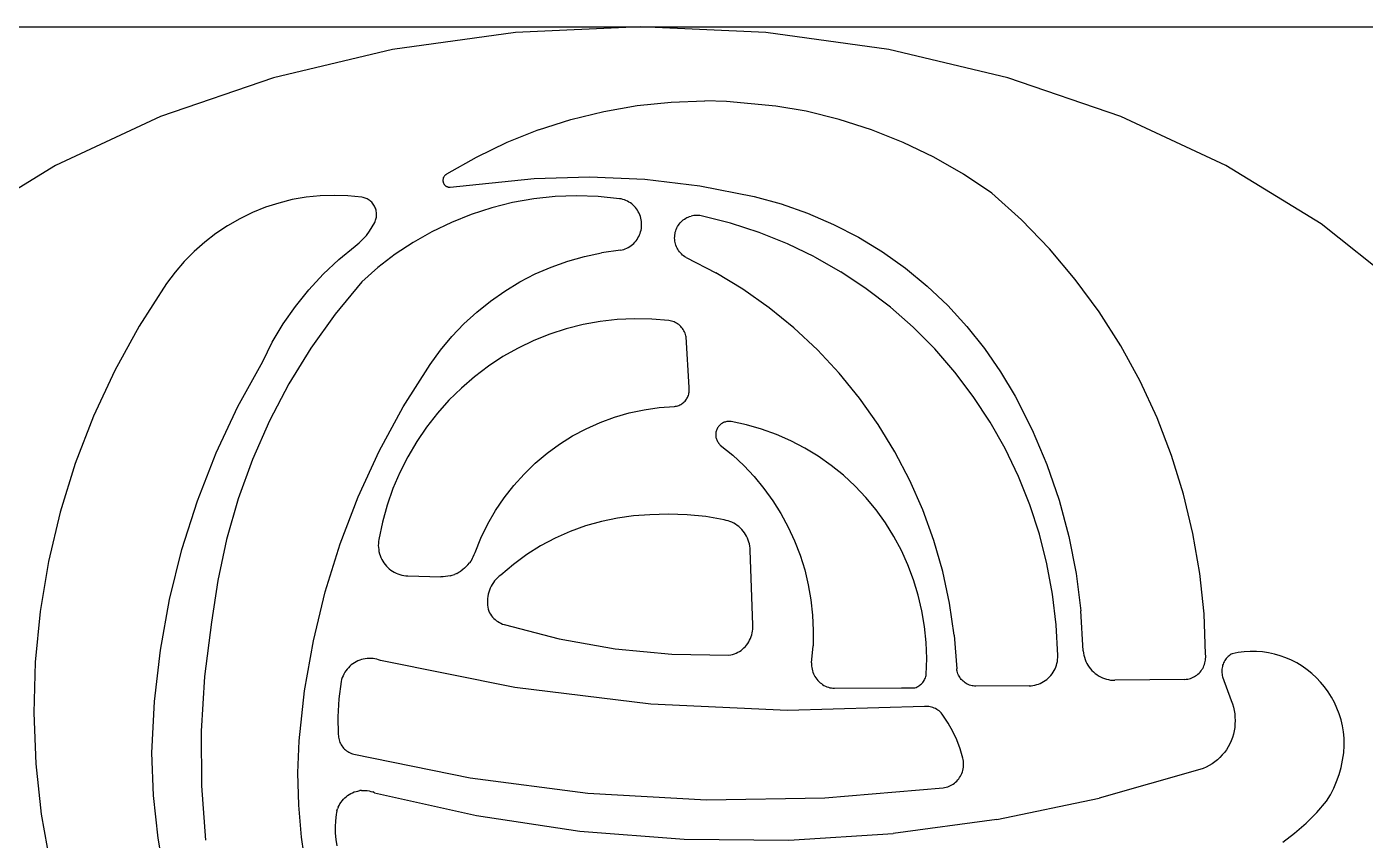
# Model space of a CAD drawing. Extents: x 396092 to 455492, y 17293 to 132793.
# Drawn here: x 402140 to 402276.7, y 40120 to 40203 of the extents above; entities that cross this region are included whole.
import ezdxf

# ---------------------------------------------------------------- set-up
doc = ezdxf.new("R2010")
doc.units = 0
doc.header["$LTSCALE"] = 1000
doc.header["$MEASUREMENT"] = 0
doc.layers.add('MU', color=34, linetype='Continuous')

msp = doc.modelspace()

# ---------------------------------------------------------------- linework, layer by layer
at = {"layer": 'MU', "color": 37}
for p, q in [((400402.73, 40203.01), (404002.73, 40203.01)), ((402189.96, 40202.43), (402177.39, 40200.68)), ((402202.73, 40203.01), (402189.96, 40202.43)), ((402215.51, 40202.43), (402202.73, 40203.01)), ((402228.08, 40200.68), (402215.51, 40202.43)), ((402177.39, 40200.68), (402165.24, 40197.81)), ((402240.23, 40197.81), (402228.08, 40200.68)), ((402165.24, 40197.81), (402153.71, 40193.84)), ((402251.76, 40193.84), (402240.23, 40197.81)), ((402205.83, 40195.33), (402209.29, 40195.45)), ((402211.51, 40195.37), (402209.29, 40195.45)), ((402216.55, 40194.91), (402211.51, 40195.37)), ((402195.6, 40193.54), (402198.97, 40194.37)), ((402198.97, 40194.37), (402202.38, 40194.97)), ((402202.38, 40194.97), (402205.83, 40195.33)), ((402219.62, 40194.38), (402216.55, 40194.91)), ((402222.99, 40193.55), (402219.62, 40194.38)), ((402153.71, 40193.84), (402142.99, 40188.84)), ((402192.29, 40192.48), (402195.6, 40193.54)), ((402226.3, 40192.48), (402222.99, 40193.55)), ((402262.48, 40188.84), (402251.76, 40193.84)), ((402192.29, 40192.48), (402189.07, 40191.19)), ((402229.52, 40191.2), (402226.3, 40192.48)), ((402189.07, 40191.19), (402185.93, 40189.68)), ((402232.66, 40189.69), (402229.52, 40191.2)), ((402142.99, 40188.84), (402133.26, 40182.89)), ((402185.93, 40189.68), (402182.91, 40187.96)), ((402235.69, 40187.97), (402232.66, 40189.69)), ((402272.21, 40182.89), (402262.48, 40188.84)), ((402182.55, 40187.44), (402182.54, 40187.4)), ((402182.54, 40187.4), (402182.54, 40187.35)), ((402182.54, 40187.35), (402182.54, 40187.3)), ((402182.54, 40187.3), (402182.54, 40187.26)), ((402182.54, 40187.26), (402182.55, 40187.21)), ((402182.57, 40187.53), (402182.55, 40187.49)), ((402182.55, 40187.49), (402182.55, 40187.44)), ((402182.55, 40187.21), (402182.56, 40187.16)), ((402182.56, 40187.16), (402182.57, 40187.12)), ((402182.58, 40187.58), (402182.57, 40187.53)), ((402182.6, 40187.62), (402182.58, 40187.58)), ((402182.62, 40187.66), (402182.6, 40187.62)), ((402182.64, 40187.7), (402182.62, 40187.66)), ((402182.67, 40187.74), (402182.64, 40187.7)), ((402182.69, 40187.78), (402182.67, 40187.74)), ((402182.72, 40187.82), (402182.69, 40187.78)), ((402182.76, 40187.85), (402182.72, 40187.82)), ((402182.79, 40187.88), (402182.76, 40187.85)), ((402182.83, 40187.91), (402182.79, 40187.88)), ((402182.87, 40187.93), (402182.83, 40187.91)), ((402182.91, 40187.96), (402182.87, 40187.93)), ((402186.23, 40186.95), (402191.86, 40187.53)), ((402191.86, 40187.53), (402197.51, 40187.69)), ((402197.51, 40187.69), (402203.16, 40187.44)), ((402203.16, 40187.44), (402208.77, 40186.76)), ((402238.59, 40186.04), (402235.69, 40187.97)), ((402171.42, 40185.8), (402169.99, 40185.75)), ((402172.84, 40185.75), (402171.42, 40185.8)), ((402182.57, 40187.12), (402182.59, 40187.08)), ((402182.59, 40187.08), (402182.6, 40187.03)), ((402182.6, 40187.03), (402182.63, 40186.99)), ((402182.63, 40186.99), (402182.65, 40186.95)), ((402182.65, 40186.95), (402182.68, 40186.91)), ((402182.68, 40186.91), (402182.7, 40186.88)), ((402182.7, 40186.88), (402182.74, 40186.84)), ((402182.74, 40186.84), (402182.77, 40186.81)), ((402182.77, 40186.81), (402182.8, 40186.78)), ((402182.8, 40186.78), (402182.84, 40186.75)), ((402182.84, 40186.75), (402182.88, 40186.73)), ((402182.88, 40186.73), (402182.92, 40186.71)), ((402182.92, 40186.71), (402182.96, 40186.69)), ((402182.96, 40186.69), (402183, 40186.67)), ((402183, 40186.67), (402183.05, 40186.66)), ((402183.05, 40186.66), (402183.09, 40186.65)), ((402183.09, 40186.65), (402183.14, 40186.64)), ((402183.14, 40186.64), (402183.18, 40186.63)), ((402183.18, 40186.63), (402183.23, 40186.63)), ((402183.23, 40186.63), (402183.28, 40186.63)), ((402183.28, 40186.63), (402186.23, 40186.95)), ((402208.77, 40186.76), (402214.32, 40185.67)), ((402241.62, 40183.3), (402238.59, 40186.04)), ((402164.41, 40184.58), (402163.09, 40184.04)), ((402165.78, 40185.01), (402164.41, 40184.58)), ((402167.16, 40185.36), (402165.78, 40185.01)), ((402168.57, 40185.61), (402167.16, 40185.36)), ((402169.99, 40185.75), (402168.57, 40185.61)), ((402174.27, 40185.6), (402172.84, 40185.75)), ((402174.38, 40185.58), (402174.27, 40185.6)), ((402174.49, 40185.55), (402174.38, 40185.58)), ((402174.6, 40185.52), (402174.49, 40185.55)), ((402174.71, 40185.48), (402174.6, 40185.52)), ((402174.81, 40185.43), (402174.71, 40185.48)), ((402174.91, 40185.37), (402174.81, 40185.43)), ((402175.01, 40185.31), (402174.91, 40185.37)), ((402175.1, 40185.24), (402175.01, 40185.31)), ((402175.19, 40185.17), (402175.1, 40185.24)), ((402175.27, 40185.09), (402175.19, 40185.17)), ((402175.35, 40185), (402175.27, 40185.09)), ((402175.42, 40184.91), (402175.35, 40185)), ((402175.48, 40184.81), (402175.42, 40184.91)), ((402175.54, 40184.71), (402175.48, 40184.81)), ((402175.6, 40184.61), (402175.54, 40184.71)), ((402175.64, 40184.5), (402175.6, 40184.61)), ((402175.68, 40184.39), (402175.64, 40184.5)), ((402187.53, 40184.53), (402185.44, 40183.86)), ((402189.66, 40185.06), (402187.53, 40184.53)), ((402191.82, 40185.44), (402189.66, 40185.06)), ((402194, 40185.67), (402191.82, 40185.44)), ((402196.19, 40185.75), (402194, 40185.67)), ((402198.38, 40185.68), (402196.19, 40185.75)), ((402200.57, 40185.46), (402198.38, 40185.68)), ((402200.74, 40185.43), (402200.57, 40185.46)), ((402200.9, 40185.39), (402200.74, 40185.43)), ((402201.07, 40185.34), (402200.9, 40185.39)), ((402201.23, 40185.28), (402201.07, 40185.34)), ((402201.39, 40185.2), (402201.23, 40185.28)), ((402201.54, 40185.12), (402201.39, 40185.2)), ((402201.68, 40185.03), (402201.54, 40185.12)), ((402201.82, 40184.92), (402201.68, 40185.03)), ((402201.95, 40184.81), (402201.82, 40184.92)), ((402202.08, 40184.69), (402201.95, 40184.81)), ((402202.2, 40184.56), (402202.08, 40184.69)), ((402202.3, 40184.42), (402202.2, 40184.56)), ((402214.32, 40185.67), (402217.08, 40184.92)), ((402217.08, 40184.92), (402219.78, 40183.97)), ((402161.8, 40183.42), (402160.55, 40182.7)), ((402163.09, 40184.04), (402161.8, 40183.42)), ((402175.58, 40183.03), (402175.63, 40183.14)), ((402175.63, 40183.14), (402175.67, 40183.25)), ((402175.67, 40183.25), (402175.7, 40183.36)), ((402175.71, 40184.28), (402175.68, 40184.39)), ((402175.7, 40183.36), (402175.73, 40183.47)), ((402175.74, 40184.17), (402175.71, 40184.28)), ((402175.73, 40183.47), (402175.75, 40183.59)), ((402175.76, 40184.05), (402175.74, 40184.17)), ((402175.75, 40183.59), (402175.76, 40183.7)), ((402175.77, 40183.93), (402175.76, 40184.05)), ((402175.76, 40183.7), (402175.77, 40183.82)), ((402175.77, 40183.82), (402175.77, 40183.93)), ((402185.44, 40183.86), (402183.4, 40183.04)), ((402202.4, 40184.28), (402202.3, 40184.42)), ((402202.49, 40184.13), (402202.4, 40184.28)), ((402202.57, 40183.97), (402202.49, 40184.13)), ((402202.64, 40183.81), (402202.57, 40183.97)), ((402202.7, 40183.65), (402202.64, 40183.81)), ((402202.75, 40183.48), (402202.7, 40183.65)), ((402202.78, 40183.31), (402202.75, 40183.48)), ((402202.81, 40183.13), (402202.78, 40183.31)), ((402202.83, 40182.96), (402202.81, 40183.13)), ((402206.76, 40182.98), (402206.86, 40183.09)), ((402206.86, 40183.09), (402206.97, 40183.19)), ((402206.97, 40183.19), (402207.08, 40183.29)), ((402207.08, 40183.29), (402207.2, 40183.38)), ((402207.2, 40183.38), (402207.33, 40183.46)), ((402207.33, 40183.46), (402207.46, 40183.53)), ((402207.46, 40183.53), (402207.59, 40183.59)), ((402207.59, 40183.59), (402207.73, 40183.64)), ((402207.73, 40183.64), (402207.88, 40183.69)), ((402208.02, 40183.72), (402207.88, 40183.69)), ((402208.17, 40183.75), (402208.02, 40183.72)), ((402208.32, 40183.76), (402208.17, 40183.75)), ((402208.47, 40183.76), (402208.32, 40183.76)), ((402208.61, 40183.76), (402208.47, 40183.76)), ((402208.76, 40183.74), (402208.61, 40183.76)), ((402208.91, 40183.71), (402208.76, 40183.74)), ((402211.9, 40182.97), (402208.91, 40183.71)), ((402219.78, 40183.97), (402222.42, 40182.84)), ((402244.47, 40180.35), (402241.62, 40183.3)), ((402159.35, 40181.91), (402158.22, 40181.03)), ((402160.55, 40182.7), (402159.35, 40181.91)), ((402174.37, 40181.32), (402174.72, 40181.71)), ((402174.72, 40181.71), (402175.04, 40182.13)), ((402175.04, 40182.13), (402175.32, 40182.57)), ((402175.32, 40182.57), (402175.58, 40183.03)), ((402181.42, 40182.09), (402179.5, 40181)), ((402183.4, 40183.04), (402181.42, 40182.09)), ((402202.54, 40181.6), (402202.61, 40181.76)), ((402202.61, 40181.76), (402202.68, 40181.92)), ((402202.68, 40181.92), (402202.73, 40182.09)), ((402202.73, 40182.09), (402202.77, 40182.26)), ((402202.77, 40182.26), (402202.8, 40182.43)), ((402202.8, 40182.43), (402202.82, 40182.61)), ((402202.82, 40182.61), (402202.83, 40182.78)), ((402202.83, 40182.78), (402202.83, 40182.96)), ((402206.21, 40181.6), (402206.22, 40181.75)), ((402206.22, 40181.75), (402206.24, 40181.9)), ((402206.24, 40181.9), (402206.27, 40182.05)), ((402206.27, 40182.05), (402206.32, 40182.19)), ((402206.32, 40182.19), (402206.37, 40182.33)), ((402206.37, 40182.33), (402206.43, 40182.47)), ((402206.43, 40182.47), (402206.5, 40182.61)), ((402206.5, 40182.61), (402206.58, 40182.74)), ((402206.58, 40182.74), (402206.66, 40182.86)), ((402206.66, 40182.86), (402206.76, 40182.98)), ((402214.84, 40182.02), (402211.9, 40182.97)), ((402217.71, 40180.86), (402214.84, 40182.02)), ((402222.42, 40182.84), (402224.96, 40181.52)), ((402280.79, 40176.07), (402272.21, 40182.89)), ((402158.22, 40181.03), (402157.14, 40180.07)), ((402171.9, 40179.25), (402173.58, 40180.62)), ((402173.58, 40180.62), (402173.99, 40180.95)), ((402173.99, 40180.95), (402174.37, 40181.32)), ((402179.5, 40181), (402177.66, 40179.78)), ((402201, 40180.28), (402201.16, 40180.34)), ((402201.16, 40180.34), (402201.32, 40180.41)), ((402201.32, 40180.41), (402201.47, 40180.48)), ((402201.47, 40180.48), (402201.62, 40180.57)), ((402201.62, 40180.57), (402201.76, 40180.67)), ((402201.76, 40180.67), (402201.9, 40180.78)), ((402201.9, 40180.78), (402202.02, 40180.9)), ((402202.02, 40180.9), (402202.14, 40181.02)), ((402202.14, 40181.02), (402202.26, 40181.16)), ((402202.26, 40181.16), (402202.36, 40181.3)), ((402202.36, 40181.3), (402202.45, 40181.45)), ((402202.45, 40181.45), (402202.54, 40181.6)), ((402206.2, 40181.44), (402206.21, 40181.6)), ((402206.21, 40181.29), (402206.2, 40181.44)), ((402206.23, 40181.14), (402206.21, 40181.29)), ((402206.25, 40180.99), (402206.23, 40181.14)), ((402206.29, 40180.84), (402206.25, 40180.99)), ((402206.33, 40180.7), (402206.29, 40180.84)), ((402206.39, 40180.56), (402206.33, 40180.7)), ((402206.45, 40180.42), (402206.39, 40180.56)), ((402206.52, 40180.29), (402206.45, 40180.42)), ((402220.49, 40179.52), (402217.71, 40180.86)), ((402224.96, 40181.52), (402227.41, 40180.02)), ((402247.11, 40177.22), (402244.47, 40180.35)), ((402156.13, 40179.04), (402155.19, 40177.95)), ((402157.14, 40180.07), (402156.13, 40179.04)), ((402170.32, 40177.76), (402171.9, 40179.25)), ((402177.66, 40179.78), (402175.91, 40178.44)), ((402193.6, 40178.48), (402195.28, 40179.08)), ((402195.28, 40179.08), (402196.99, 40179.56)), ((402196.99, 40179.56), (402198.73, 40179.93)), ((402200.66, 40180.2), (402198.73, 40179.93)), ((402200.66, 40180.2), (402200.83, 40180.23)), ((402200.83, 40180.23), (402201, 40180.28)), ((402206.6, 40180.16), (402206.52, 40180.29)), ((402206.69, 40180.04), (402206.6, 40180.16)), ((402206.79, 40179.92), (402206.69, 40180.04)), ((402206.89, 40179.82), (402206.79, 40179.92)), ((402207, 40179.71), (402206.89, 40179.82)), ((402207.12, 40179.62), (402207, 40179.71)), ((402207.24, 40179.53), (402207.12, 40179.62)), ((402207.37, 40179.46), (402207.24, 40179.53)), ((402207.37, 40179.46), (402210.4, 40177.9)), ((402220.49, 40179.52), (402223.18, 40177.98)), ((402227.41, 40180.02), (402229.76, 40178.36)), ((402155.19, 40177.95), (402154.32, 40176.79)), ((402168.85, 40176.16), (402170.32, 40177.76)), ((402175.91, 40178.44), (402174.25, 40176.98)), ((402190.39, 40176.96), (402191.97, 40177.78)), ((402191.97, 40177.78), (402193.6, 40178.48)), ((402213.18, 40176.21), (402210.4, 40177.9)), ((402225.77, 40176.27), (402223.18, 40177.98)), ((402229.76, 40178.36), (402231.98, 40176.53)), ((402154.32, 40176.79), (402151.53, 40172.45)), ((402174.25, 40176.98), (402171.53, 40173.68)), ((402188.86, 40176.03), (402190.39, 40176.96)), ((402228.23, 40174.38), (402225.77, 40176.27)), ((402231.98, 40176.53), (402234.08, 40174.55)), ((402249.54, 40173.91), (402247.11, 40177.22)), ((402167.49, 40174.46), (402168.85, 40176.16)), ((402186, 40173.89), (402187.39, 40175.01)), ((402187.39, 40175.01), (402188.86, 40176.03)), ((402215.85, 40174.33), (402213.18, 40176.21)), ((402166.24, 40172.67), (402167.49, 40174.46)), ((402171.53, 40173.68), (402169.05, 40170.21)), ((402184.68, 40172.68), (402186, 40173.89)), ((402218.38, 40172.27), (402215.85, 40174.33)), ((402230.57, 40172.33), (402228.23, 40174.38)), ((402234.08, 40174.55), (402236.04, 40172.42)), ((402251.75, 40170.44), (402249.54, 40173.91)), ((402151.53, 40172.45), (402149.03, 40167.93)), ((402165.12, 40170.8), (402166.24, 40172.67)), ((402183.44, 40171.38), (402184.68, 40172.68)), ((402195.13, 40172.18), (402193.45, 40171.63)), ((402196.85, 40172.61), (402195.13, 40172.18)), ((402198.58, 40172.92), (402196.85, 40172.61)), ((402200.34, 40173.12), (402198.58, 40172.92)), ((402202.1, 40173.21), (402200.34, 40173.12)), ((402203.86, 40173.17), (402202.1, 40173.21)), ((402205.62, 40173.01), (402203.86, 40173.17)), ((402205.75, 40172.99), (402205.62, 40173.01)), ((402205.89, 40172.96), (402205.75, 40172.99)), ((402206.02, 40172.92), (402205.89, 40172.96)), ((402206.14, 40172.88), (402206.02, 40172.92)), ((402206.27, 40172.82), (402206.14, 40172.88)), ((402206.39, 40172.76), (402206.27, 40172.82)), ((402206.5, 40172.68), (402206.39, 40172.76)), ((402206.62, 40172.6), (402206.5, 40172.68)), ((402206.72, 40172.52), (402206.62, 40172.6)), ((402206.82, 40172.42), (402206.72, 40172.52)), ((402206.91, 40172.32), (402206.82, 40172.42)), ((402207, 40172.21), (402206.91, 40172.32)), ((402207.08, 40172.1), (402207, 40172.21)), ((402220.78, 40170.04), (402218.38, 40172.27)), ((402232.76, 40170.12), (402230.57, 40172.33)), ((402236.04, 40172.42), (402237.84, 40170.17)), ((402164.14, 40168.85), (402165.12, 40170.8)), ((402182.29, 40170), (402183.44, 40171.38)), ((402191.81, 40170.97), (402190.22, 40170.21)), ((402193.45, 40171.63), (402191.81, 40170.97)), ((402207.15, 40171.98), (402207.08, 40172.1)), ((402207.22, 40171.86), (402207.15, 40171.98)), ((402207.27, 40171.74), (402207.22, 40171.86)), ((402207.32, 40171.61), (402207.27, 40171.74)), ((402207.36, 40171.47), (402207.32, 40171.61)), ((402207.39, 40171.34), (402207.36, 40171.47)), ((402207.69, 40166.17), (402207.39, 40171.34)), ((402169.05, 40170.21), (402166.81, 40166.56)), ((402181.23, 40168.54), (402182.29, 40170)), ((402190.22, 40170.21), (402188.67, 40169.34)), ((402223.01, 40167.65), (402220.78, 40170.04)), ((402234.81, 40167.76), (402232.76, 40170.12)), ((402237.84, 40170.17), (402239.49, 40167.79)), ((402253.72, 40166.83), (402251.75, 40170.44)), ((402161.61, 40164.26), (402164.14, 40168.85)), ((402178.49, 40164.21), (402181.23, 40168.54)), ((402187.19, 40168.36), (402185.77, 40167.29)), ((402188.67, 40169.34), (402187.19, 40168.36)), ((402149.03, 40167.93), (402146.85, 40163.25)), ((402185.77, 40167.29), (402184.42, 40166.13)), ((402225.08, 40165.11), (402223.01, 40167.65)), ((402236.69, 40165.28), (402234.81, 40167.76)), ((402239.49, 40167.79), (402240.98, 40165.29)), ((402255.46, 40163.09), (402253.72, 40166.83)), ((402166.81, 40166.56), (402164.82, 40162.77)), ((402184.42, 40166.13), (402183.15, 40164.88)), ((402207.56, 40165.28), (402207.6, 40165.38)), ((402207.6, 40165.38), (402207.64, 40165.49)), ((402207.64, 40165.49), (402207.66, 40165.6)), ((402207.66, 40165.6), (402207.68, 40165.71)), ((402207.68, 40165.71), (402207.7, 40165.83)), ((402207.7, 40166.06), (402207.69, 40166.17)), ((402207.7, 40165.94), (402207.7, 40166.06)), ((402207.7, 40165.83), (402207.7, 40165.94)), ((402240.98, 40165.29), (402242.71, 40161.87)), ((402159.39, 40159.52), (402161.61, 40164.26)), ((402176.04, 40159.7), (402178.49, 40164.21)), ((402183.15, 40164.88), (402181.97, 40163.55)), ((402203.08, 40163.92), (402204.62, 40164.14)), ((402204.62, 40164.14), (402206.18, 40164.25)), ((402206.18, 40164.25), (402206.29, 40164.27)), ((402206.29, 40164.27), (402206.4, 40164.29)), ((402206.4, 40164.29), (402206.51, 40164.32)), ((402206.51, 40164.32), (402206.62, 40164.36)), ((402206.62, 40164.36), (402206.72, 40164.4)), ((402206.72, 40164.4), (402206.82, 40164.45)), ((402206.82, 40164.45), (402206.92, 40164.51)), ((402206.92, 40164.51), (402207.01, 40164.57)), ((402207.01, 40164.57), (402207.1, 40164.64)), ((402207.1, 40164.64), (402207.18, 40164.72)), ((402207.18, 40164.72), (402207.26, 40164.8)), ((402207.26, 40164.8), (402207.33, 40164.89)), ((402207.33, 40164.89), (402207.4, 40164.98)), ((402207.4, 40164.98), (402207.46, 40165.07)), ((402207.46, 40165.07), (402207.52, 40165.17)), ((402207.52, 40165.17), (402207.56, 40165.28)), ((402226.98, 40162.42), (402225.08, 40165.11)), ((402238.41, 40162.66), (402236.69, 40165.28)), ((402146.85, 40163.25), (402144.99, 40158.42)), ((402164.82, 40162.77), (402163.09, 40158.85)), ((402181.97, 40163.55), (402180.87, 40162.14)), ((402197.15, 40161.98), (402198.58, 40162.62)), ((402198.58, 40162.62), (402200.05, 40163.16)), ((402200.05, 40163.16), (402201.55, 40163.59)), ((402201.55, 40163.59), (402203.08, 40163.92)), ((402211.18, 40162.6), (402211.1, 40162.56)), ((402211.26, 40162.63), (402211.18, 40162.6)), ((402211.35, 40162.66), (402211.26, 40162.63)), ((402211.43, 40162.69), (402211.35, 40162.66)), ((402211.52, 40162.7), (402211.43, 40162.69)), ((402211.61, 40162.72), (402211.52, 40162.7)), ((402211.7, 40162.72), (402211.61, 40162.72)), ((402211.79, 40162.72), (402211.7, 40162.72)), ((402211.88, 40162.71), (402211.79, 40162.72)), ((402211.97, 40162.7), (402211.88, 40162.71)), ((402213.53, 40162.37), (402211.97, 40162.7)), ((402239.95, 40159.94), (402238.41, 40162.66)), ((402256.94, 40159.24), (402255.46, 40163.09)), ((402180.87, 40162.14), (402179.86, 40160.66)), ((402194.44, 40160.4), (402195.77, 40161.24)), ((402195.77, 40161.24), (402197.15, 40161.98)), ((402210.41, 40161.54), (402210.4, 40161.45)), ((402210.4, 40161.45), (402210.4, 40161.36)), ((402210.4, 40161.36), (402210.4, 40161.27)), ((402210.4, 40161.27), (402210.41, 40161.18)), ((402210.42, 40161.63), (402210.41, 40161.54)), ((402210.45, 40161.72), (402210.42, 40161.63)), ((402210.47, 40161.81), (402210.45, 40161.72)), ((402210.51, 40161.89), (402210.47, 40161.81)), ((402210.54, 40161.98), (402210.51, 40161.89)), ((402210.59, 40162.06), (402210.54, 40161.98)), ((402210.64, 40162.13), (402210.59, 40162.06)), ((402210.69, 40162.21), (402210.64, 40162.13)), ((402210.75, 40162.28), (402210.69, 40162.21)), ((402210.81, 40162.34), (402210.75, 40162.28)), ((402210.88, 40162.4), (402210.81, 40162.34)), ((402210.95, 40162.46), (402210.88, 40162.4)), ((402211.02, 40162.51), (402210.95, 40162.46)), ((402211.1, 40162.56), (402211.02, 40162.51)), ((402215.08, 40161.93), (402213.53, 40162.37)), ((402216.59, 40161.39), (402215.08, 40161.93)), ((402218.06, 40160.74), (402216.59, 40161.39)), ((402228.69, 40159.62), (402226.98, 40162.42)), ((402242.71, 40161.87), (402244.21, 40158.33)), ((402179.86, 40160.66), (402178.95, 40159.11)), ((402193.17, 40159.47), (402194.44, 40160.4)), ((402210.41, 40161.18), (402210.42, 40161.09)), ((402210.42, 40161.09), (402210.44, 40161)), ((402210.44, 40161), (402210.47, 40160.91)), ((402210.47, 40160.91), (402210.5, 40160.83)), ((402210.5, 40160.83), (402210.54, 40160.74)), ((402210.54, 40160.74), (402210.58, 40160.66)), ((402210.58, 40160.66), (402210.63, 40160.59)), ((402210.63, 40160.59), (402210.68, 40160.51)), ((402210.68, 40160.51), (402210.74, 40160.44)), ((402210.74, 40160.44), (402210.8, 40160.38)), ((402210.8, 40160.38), (402210.86, 40160.31)), ((402210.86, 40160.31), (402212.13, 40159.28)), ((402219.49, 40160), (402218.06, 40160.74)), ((402220.86, 40159.16), (402219.49, 40160)), ((402241.3, 40157.11), (402239.95, 40159.94)), ((402157.48, 40154.63), (402159.39, 40159.52)), ((402163.09, 40158.85), (402161.62, 40154.81)), ((402173.89, 40155.03), (402176.04, 40159.7)), ((402178.95, 40159.11), (402178.15, 40157.51)), ((402191.96, 40158.45), (402193.17, 40159.47)), ((402212.13, 40159.28), (402213.27, 40158.22)), ((402222.18, 40158.23), (402220.86, 40159.16)), ((402230.22, 40156.7), (402228.69, 40159.62)), ((402258.17, 40155.29), (402256.94, 40159.24)), ((402144.99, 40158.42), (402143.46, 40153.47)), ((402178.15, 40157.51), (402177.44, 40155.86)), ((402189.78, 40156.18), (402190.83, 40157.35)), ((402190.83, 40157.35), (402191.96, 40158.45)), ((402213.27, 40158.22), (402214.33, 40157.09)), ((402223.44, 40157.22), (402222.18, 40158.23)), ((402224.62, 40156.12), (402223.44, 40157.22)), ((402242.47, 40154.2), (402241.3, 40157.11)), ((402244.21, 40158.33), (402245.46, 40154.69)), ((402177.44, 40155.86), (402176.85, 40154.17)), ((402188.8, 40154.93), (402189.78, 40156.18)), ((402214.33, 40157.09), (402215.32, 40155.89)), ((402215.32, 40155.89), (402216.23, 40154.63)), ((402225.74, 40154.94), (402224.62, 40156.12)), ((402231.54, 40153.68), (402230.22, 40156.7)), ((402155.89, 40149.63), (402157.48, 40154.63)), ((402161.62, 40154.81), (402160.44, 40150.68)), ((402172.05, 40150.23), (402173.89, 40155.03)), ((402187.92, 40153.62), (402188.8, 40154.93)), ((402216.23, 40154.63), (402217.06, 40153.31)), ((402226.77, 40153.69), (402225.74, 40154.94)), ((402245.46, 40154.69), (402246.46, 40150.97)), ((402259.13, 40151.27), (402258.17, 40155.29)), ((402143.46, 40153.47), (402142.27, 40148.43)), ((402176.85, 40154.17), (402176.36, 40152.43)), ((402187.12, 40152.25), (402187.92, 40153.62)), ((402202.01, 40153.07), (402200.36, 40152.85)), ((402203.68, 40153.17), (402202.01, 40153.07)), ((402205.58, 40153.25), (402203.68, 40153.17)), ((402207.48, 40153.2), (402205.58, 40153.25)), ((402209.38, 40153), (402207.48, 40153.2)), ((402211.25, 40152.66), (402209.38, 40153)), ((402217.06, 40153.31), (402217.8, 40151.94)), ((402227.72, 40152.37), (402226.77, 40153.69)), ((402232.66, 40150.57), (402231.54, 40153.68)), ((402243.45, 40151.21), (402242.47, 40154.2)), ((402176.36, 40152.43), (402175.99, 40150.67)), ((402186.42, 40150.82), (402187.12, 40152.25)), ((402197.11, 40152.05), (402195.53, 40151.48)), ((402198.72, 40152.51), (402197.11, 40152.05)), ((402200.36, 40152.85), (402198.72, 40152.51)), ((402211.45, 40152.62), (402211.25, 40152.66)), ((402211.65, 40152.57), (402211.45, 40152.62)), ((402211.85, 40152.5), (402211.65, 40152.57)), ((402212.05, 40152.42), (402211.85, 40152.5)), ((402212.23, 40152.33), (402212.05, 40152.42)), ((402212.41, 40152.22), (402212.23, 40152.33)), ((402212.59, 40152.11), (402212.41, 40152.22)), ((402212.75, 40151.98), (402212.59, 40152.11)), ((402212.91, 40151.84), (402212.75, 40151.98)), ((402213.06, 40151.69), (402212.91, 40151.84)), ((402213.2, 40151.53), (402213.06, 40151.69)), ((402217.8, 40151.94), (402218.45, 40150.52)), ((402228.58, 40150.99), (402227.72, 40152.37)), ((402160.44, 40150.68), (402159.54, 40146.48)), ((402175.96, 40150.47), (402175.95, 40150.26)), ((402175.99, 40150.67), (402175.96, 40150.47)), ((402185.82, 40149.35), (402186.42, 40150.82)), ((402194, 40150.8), (402192.52, 40150.01)), ((402195.53, 40151.48), (402194, 40150.8)), ((402213.32, 40151.36), (402213.2, 40151.53)), ((402213.44, 40151.19), (402213.32, 40151.36)), ((402213.54, 40151), (402213.44, 40151.19)), ((402213.63, 40150.81), (402213.54, 40151)), ((402213.71, 40150.61), (402213.63, 40150.81)), ((402213.78, 40150.41), (402213.71, 40150.61)), ((402213.83, 40150.21), (402213.78, 40150.41)), ((402218.45, 40150.52), (402219.01, 40149.06)), ((402229.35, 40149.56), (402228.58, 40150.99)), ((402233.57, 40147.4), (402232.66, 40150.57)), ((402244.22, 40148.17), (402243.45, 40151.21)), ((402246.46, 40150.97), (402247.2, 40147.19)), ((402259.83, 40147.2), (402259.13, 40151.27)), ((402154.62, 40144.54), (402155.89, 40149.63)), ((402170.52, 40145.32), (402172.05, 40150.23)), ((402175.95, 40150.26), (402175.94, 40150.05)), ((402175.94, 40150.05), (402175.95, 40149.84)), ((402175.95, 40149.84), (402175.98, 40149.63)), ((402175.98, 40149.63), (402176.01, 40149.43)), ((402176.01, 40149.43), (402176.07, 40149.22)), ((402176.07, 40149.22), (402176.13, 40149.03)), ((402176.13, 40149.03), (402176.21, 40148.83)), ((402185.52, 40148.68), (402185.63, 40148.9)), ((402185.63, 40148.9), (402185.73, 40149.12)), ((402185.73, 40149.12), (402185.82, 40149.35)), ((402191.1, 40149.12), (402189.74, 40148.13)), ((402192.52, 40150.01), (402191.1, 40149.12)), ((402213.87, 40150), (402213.83, 40150.21)), ((402213.9, 40149.79), (402213.87, 40150)), ((402213.91, 40149.57), (402213.9, 40149.79)), ((402214.18, 40141.91), (402213.91, 40149.57)), ((402219.01, 40149.06), (402219.48, 40147.56)), ((402230.02, 40148.07), (402229.35, 40149.56)), ((402142.27, 40148.43), (402141.42, 40143.31)), ((402176.21, 40148.83), (402176.29, 40148.64)), ((402176.29, 40148.64), (402176.4, 40148.46)), ((402176.4, 40148.46), (402176.51, 40148.29)), ((402176.51, 40148.29), (402176.63, 40148.12)), ((402176.63, 40148.12), (402176.77, 40147.96)), ((402176.77, 40147.96), (402176.91, 40147.81)), ((402176.91, 40147.81), (402177.06, 40147.67)), ((402177.06, 40147.67), (402177.23, 40147.55)), ((402177.23, 40147.55), (402177.4, 40147.43)), ((402184.56, 40147.59), (402184.37, 40147.45)), ((402184.75, 40147.74), (402184.56, 40147.59)), ((402184.75, 40147.74), (402184.93, 40147.91)), ((402184.93, 40147.91), (402185.1, 40148.08)), ((402185.1, 40148.08), (402185.25, 40148.27)), ((402185.39, 40148.47), (402185.25, 40148.27)), ((402185.52, 40148.68), (402185.39, 40148.47)), ((402189.74, 40148.13), (402188.45, 40147.04)), ((402219.48, 40147.56), (402219.85, 40146.04)), ((402230.6, 40146.55), (402230.02, 40148.07)), ((402244.8, 40145.08), (402244.22, 40148.17)), ((402159.54, 40146.48), (402158.92, 40142.22)), ((402177.4, 40147.43), (402177.57, 40147.32)), ((402177.57, 40147.32), (402177.76, 40147.23)), ((402177.76, 40147.23), (402177.95, 40147.15)), ((402177.95, 40147.15), (402178.14, 40147.08)), ((402178.14, 40147.08), (402178.34, 40147.03)), ((402178.34, 40147.03), (402178.54, 40146.99)), ((402178.54, 40146.99), (402178.74, 40146.96)), ((402178.74, 40146.96), (402178.95, 40146.95)), ((402178.95, 40146.95), (402182.31, 40146.86)), ((402182.55, 40146.86), (402182.31, 40146.86)), ((402182.79, 40146.88), (402182.55, 40146.86)), ((402183.03, 40146.91), (402182.79, 40146.88)), ((402183.27, 40146.96), (402183.03, 40146.91)), ((402183.27, 40146.96), (402183.5, 40147.03)), ((402183.5, 40147.03), (402183.73, 40147.11)), ((402183.95, 40147.21), (402183.73, 40147.11)), ((402183.95, 40147.21), (402184.16, 40147.32)), ((402184.16, 40147.32), (402184.37, 40147.45)), ((402187.69, 40146.27), (402187.57, 40146.08)), ((402187.82, 40146.44), (402187.69, 40146.27)), ((402187.97, 40146.61), (402187.82, 40146.44)), ((402188.12, 40146.76), (402187.97, 40146.61)), ((402188.28, 40146.91), (402188.12, 40146.76)), ((402188.45, 40147.04), (402188.28, 40146.91)), ((402231.07, 40144.99), (402230.6, 40146.55)), ((402234.26, 40144.17), (402233.57, 40147.4)), ((402247.2, 40147.19), (402247.68, 40143.37)), ((402260.26, 40143.09), (402259.83, 40147.2)), ((402169.31, 40140.31), (402170.52, 40145.32)), ((402187.12, 40144.86), (402187.09, 40144.64)), ((402187.16, 40145.07), (402187.12, 40144.86)), ((402187.22, 40145.29), (402187.16, 40145.07)), ((402187.29, 40145.49), (402187.22, 40145.29)), ((402187.37, 40145.7), (402187.29, 40145.49)), ((402187.47, 40145.89), (402187.37, 40145.7)), ((402187.57, 40146.08), (402187.47, 40145.89)), ((402219.85, 40146.04), (402220.12, 40144.5)), ((402231.45, 40143.4), (402231.07, 40144.99)), ((402245.16, 40141.95), (402244.8, 40145.08)), ((402153.69, 40139.36), (402154.62, 40144.54)), ((402187.09, 40144.64), (402187.08, 40144.42)), ((402187.08, 40144.42), (402187.08, 40144.2)), ((402187.08, 40144.2), (402187.09, 40143.98)), ((402187.09, 40143.98), (402187.12, 40143.77)), ((402187.12, 40143.77), (402187.17, 40143.55)), ((402187.17, 40143.55), (402187.22, 40143.34)), ((402220.12, 40144.5), (402220.29, 40142.94)), ((402234.74, 40140.9), (402234.26, 40144.17)), ((402141.42, 40143.31), (402140.92, 40138.15)), ((402158.92, 40142.22), (402158.19, 40136.69)), ((402187.22, 40143.34), (402187.3, 40143.18)), ((402187.3, 40143.18), (402187.4, 40143.03)), ((402187.4, 40143.03), (402187.5, 40142.88)), ((402187.5, 40142.88), (402187.61, 40142.74)), ((402187.61, 40142.74), (402187.73, 40142.61)), ((402187.73, 40142.61), (402187.86, 40142.49)), ((402187.86, 40142.49), (402188, 40142.38)), ((402188, 40142.38), (402188.15, 40142.28)), ((402188.15, 40142.28), (402188.3, 40142.19)), ((402188.3, 40142.19), (402188.46, 40142.11)), ((402188.46, 40142.11), (402188.62, 40142.04)), ((402220.29, 40142.94), (402220.36, 40141.38)), ((402231.72, 40141.78), (402231.45, 40143.4)), ((402247.91, 40139.29), (402247.68, 40143.37)), ((402260.41, 40138.95), (402260.26, 40143.09)), ((402188.62, 40142.04), (402188.78, 40141.98)), ((402188.78, 40141.98), (402194.42, 40140.51)), ((402213.95, 40140.56), (402214.02, 40140.75)), ((402214.02, 40140.75), (402214.08, 40140.93)), ((402214.08, 40140.93), (402214.12, 40141.13)), ((402214.12, 40141.13), (402214.16, 40141.32)), ((402214.16, 40141.32), (402214.18, 40141.52)), ((402214.18, 40141.71), (402214.18, 40141.91)), ((402214.18, 40141.52), (402214.18, 40141.71)), ((402220.36, 40141.38), (402220.33, 40139.81)), ((402231.88, 40140.16), (402231.72, 40141.78)), ((402234.74, 40140.9), (402235, 40137.47)), ((402245.33, 40138.81), (402245.16, 40141.95)), ((402153.09, 40134.14), (402153.69, 40139.36)), ((402168.42, 40135.23), (402169.31, 40140.31)), ((402194.42, 40140.51), (402200.14, 40139.5)), ((402200.14, 40139.5), (402205.93, 40138.95)), ((402212.82, 40139.25), (402212.98, 40139.35)), ((402212.98, 40139.35), (402213.14, 40139.47)), ((402213.14, 40139.47), (402213.28, 40139.6)), ((402213.28, 40139.6), (402213.42, 40139.74)), ((402213.42, 40139.74), (402213.55, 40139.89)), ((402213.55, 40139.89), (402213.66, 40140.05)), ((402213.66, 40140.05), (402213.77, 40140.21)), ((402213.77, 40140.21), (402213.86, 40140.39)), ((402213.86, 40140.39), (402213.95, 40140.56)), ((402220.18, 40138.08), (402220.33, 40139.81)), ((402231.94, 40138.52), (402231.88, 40140.16)), ((402140.92, 40138.15), (402140.78, 40132.96)), ((402173.34, 40137.98), (402173.18, 40137.86)), ((402173.5, 40138.09), (402173.34, 40137.98)), ((402173.67, 40138.19), (402173.5, 40138.09)), ((402173.85, 40138.27), (402173.67, 40138.19)), ((402174.04, 40138.35), (402173.85, 40138.27)), ((402174.22, 40138.41), (402174.04, 40138.35)), ((402174.41, 40138.46), (402174.22, 40138.41)), ((402174.61, 40138.5), (402174.41, 40138.46)), ((402174.81, 40138.52), (402174.61, 40138.5)), ((402175, 40138.53), (402174.81, 40138.52)), ((402175.2, 40138.53), (402175, 40138.53)), ((402175.4, 40138.51), (402175.2, 40138.53)), ((402175.59, 40138.48), (402175.4, 40138.51)), ((402175.79, 40138.44), (402175.59, 40138.48)), ((402175.97, 40138.38), (402175.79, 40138.44)), ((402176.16, 40138.31), (402175.97, 40138.38)), ((402189.89, 40135.56), (402176.16, 40138.31)), ((402205.93, 40138.95), (402211.74, 40138.85)), ((402211.74, 40138.85), (402211.93, 40138.89)), ((402211.93, 40138.89), (402212.12, 40138.93)), ((402212.12, 40138.93), (402212.3, 40138.99)), ((402212.3, 40138.99), (402212.48, 40139.07)), ((402212.48, 40139.07), (402212.65, 40139.15)), ((402212.65, 40139.15), (402212.82, 40139.25)), ((402220.18, 40138.08), (402220.18, 40137.92)), ((402231.89, 40136.89), (402231.94, 40138.52)), ((402245.19, 40137.83), (402245.24, 40138.02)), ((402245.24, 40138.02), (402245.28, 40138.22)), ((402245.28, 40138.22), (402245.31, 40138.41)), ((402245.31, 40138.41), (402245.32, 40138.61)), ((402245.32, 40138.61), (402245.33, 40138.81)), ((402247.91, 40139.29), (402247.94, 40139.07)), ((402247.94, 40139.07), (402247.98, 40138.85)), ((402247.98, 40138.85), (402248.04, 40138.64)), ((402248.04, 40138.64), (402248.11, 40138.43)), ((402248.11, 40138.43), (402248.19, 40138.22)), ((402248.19, 40138.22), (402248.29, 40138.02)), ((402248.29, 40138.02), (402248.4, 40137.83)), ((402260.3, 40137.91), (402260.35, 40138.06)), ((402260.35, 40138.06), (402260.38, 40138.2)), ((402260.38, 40138.2), (402260.41, 40138.35)), ((402260.43, 40138.8), (402260.41, 40138.95)), ((402260.41, 40138.35), (402260.42, 40138.5)), ((402260.42, 40138.5), (402260.43, 40138.65)), ((402260.43, 40138.65), (402260.43, 40138.8)), ((402262.25, 40138.08), (402262.2, 40137.95)), ((402262.31, 40138.19), (402262.25, 40138.08)), ((402262.38, 40138.31), (402262.31, 40138.19)), ((402262.45, 40138.42), (402262.38, 40138.31)), ((402262.53, 40138.52), (402262.45, 40138.42)), ((402262.62, 40138.62), (402262.53, 40138.52)), ((402262.71, 40138.71), (402262.62, 40138.62)), ((402262.81, 40138.8), (402262.71, 40138.71)), ((402262.92, 40138.88), (402262.81, 40138.8)), ((402263.03, 40138.95), (402262.92, 40138.88)), ((402263.14, 40139.01), (402263.03, 40138.95)), ((402263.75, 40139.13), (402263.14, 40139.01)), ((402264.36, 40139.21), (402263.75, 40139.13)), ((402264.98, 40139.25), (402264.36, 40139.21)), ((402265.6, 40139.24), (402264.98, 40139.25)), ((402266.22, 40139.19), (402265.6, 40139.24)), ((402266.83, 40139.1), (402266.22, 40139.19)), ((402267.44, 40138.97), (402266.83, 40139.1)), ((402268.04, 40138.8), (402267.44, 40138.97)), ((402268.62, 40138.59), (402268.04, 40138.8)), ((402269.19, 40138.34), (402268.62, 40138.59)), ((402269.74, 40138.06), (402269.19, 40138.34)), ((402270.28, 40137.73), (402269.74, 40138.06)), ((402158.19, 40136.69), (402157.85, 40131.11)), ((402172.34, 40136.75), (402172.26, 40136.57)), ((402172.43, 40136.93), (402172.34, 40136.75)), ((402172.52, 40137.11), (402172.43, 40136.93)), ((402172.64, 40137.27), (402172.52, 40137.11)), ((402172.76, 40137.43), (402172.64, 40137.27)), ((402172.89, 40137.58), (402172.76, 40137.43)), ((402173.03, 40137.73), (402172.89, 40137.58)), ((402173.18, 40137.86), (402173.03, 40137.73)), ((402220.18, 40137.92), (402220.19, 40137.75)), ((402220.19, 40137.75), (402220.2, 40137.59)), ((402220.2, 40137.59), (402220.23, 40137.43)), ((402220.23, 40137.43), (402220.27, 40137.27)), ((402220.27, 40137.27), (402220.32, 40137.11)), ((402220.32, 40137.11), (402220.38, 40136.96)), ((402220.38, 40136.96), (402220.45, 40136.81)), ((402220.45, 40136.81), (402220.53, 40136.67)), ((402220.53, 40136.67), (402220.62, 40136.53)), ((402231.81, 40136.56), (402231.84, 40136.67)), ((402231.84, 40136.67), (402231.87, 40136.78)), ((402231.87, 40136.78), (402231.89, 40136.89)), ((402235.02, 40137.34), (402235, 40137.47)), ((402235.05, 40137.21), (402235.02, 40137.34)), ((402235.09, 40137.08), (402235.05, 40137.21)), ((402235.13, 40136.95), (402235.09, 40137.08)), ((402235.18, 40136.83), (402235.13, 40136.95)), ((402235.24, 40136.71), (402235.18, 40136.83)), ((402235.31, 40136.6), (402235.24, 40136.71)), ((402235.38, 40136.49), (402235.31, 40136.6)), ((402244.35, 40136.51), (402244.49, 40136.65)), ((402244.49, 40136.65), (402244.62, 40136.8)), ((402244.62, 40136.8), (402244.74, 40136.95)), ((402244.74, 40136.95), (402244.85, 40137.12)), ((402244.85, 40137.12), (402244.95, 40137.29)), ((402244.95, 40137.29), (402245.04, 40137.46)), ((402245.04, 40137.46), (402245.12, 40137.65)), ((402245.12, 40137.65), (402245.19, 40137.83)), ((402248.4, 40137.83), (402248.52, 40137.64)), ((402248.52, 40137.64), (402248.66, 40137.47)), ((402248.66, 40137.47), (402248.81, 40137.3)), ((402248.81, 40137.3), (402248.96, 40137.15)), ((402248.96, 40137.15), (402249.13, 40137)), ((402249.13, 40137), (402249.31, 40136.87)), ((402249.31, 40136.87), (402249.49, 40136.75)), ((402249.49, 40136.75), (402249.68, 40136.65)), ((402249.68, 40136.65), (402249.88, 40136.55)), ((402259.01, 40136.54), (402259.15, 40136.6)), ((402259.15, 40136.6), (402259.28, 40136.67)), ((402259.28, 40136.67), (402259.4, 40136.75)), ((402259.4, 40136.75), (402259.53, 40136.83)), ((402259.53, 40136.83), (402259.64, 40136.93)), ((402259.64, 40136.93), (402259.75, 40137.03)), ((402259.75, 40137.03), (402259.85, 40137.14)), ((402259.85, 40137.14), (402259.95, 40137.25)), ((402259.95, 40137.25), (402260.04, 40137.38)), ((402260.04, 40137.38), (402260.12, 40137.5)), ((402260.12, 40137.5), (402260.19, 40137.63)), ((402260.19, 40137.63), (402260.25, 40137.77)), ((402260.25, 40137.77), (402260.3, 40137.91)), ((402262.08, 40137.44), (402262.07, 40137.31)), ((402262.07, 40137.31), (402262.07, 40137.17)), ((402262.07, 40137.17), (402262.08, 40137.04)), ((402262.1, 40137.57), (402262.08, 40137.44)), ((402262.08, 40137.04), (402262.1, 40136.91)), ((402262.13, 40137.7), (402262.1, 40137.57)), ((402262.1, 40136.91), (402262.12, 40136.78)), ((402262.12, 40136.78), (402262.16, 40136.65)), ((402262.16, 40137.83), (402262.13, 40137.7)), ((402262.2, 40137.95), (402262.16, 40137.83)), ((402262.16, 40136.65), (402263.03, 40134.22)), ((402270.79, 40137.37), (402270.28, 40137.73)), ((402271.27, 40136.98), (402270.79, 40137.37)), ((402271.73, 40136.56), (402271.27, 40136.98)), ((402167.87, 40130.11), (402168.42, 40135.23)), ((402172.15, 40136.18), (402171.91, 40134.39)), ((402172.2, 40136.38), (402172.15, 40136.18)), ((402172.26, 40136.57), (402172.2, 40136.38)), ((402203.77, 40133.86), (402189.89, 40135.56)), ((402220.62, 40136.53), (402220.72, 40136.4)), ((402220.72, 40136.4), (402220.82, 40136.28)), ((402220.82, 40136.28), (402220.93, 40136.16)), ((402220.93, 40136.16), (402221.05, 40136.05)), ((402221.05, 40136.05), (402221.18, 40135.95)), ((402221.18, 40135.95), (402221.31, 40135.86)), ((402221.31, 40135.86), (402221.45, 40135.77)), ((402221.45, 40135.77), (402221.6, 40135.7)), ((402221.6, 40135.7), (402221.75, 40135.64)), ((402221.75, 40135.64), (402221.9, 40135.59)), ((402221.9, 40135.59), (402222.05, 40135.54)), ((402222.05, 40135.54), (402222.21, 40135.51)), ((402222.21, 40135.51), (402222.37, 40135.49)), ((402222.37, 40135.49), (402222.53, 40135.48)), ((402222.53, 40135.48), (402229.35, 40135.52)), ((402229.35, 40135.52), (402230.64, 40135.51)), ((402230.64, 40135.51), (402230.74, 40135.54)), ((402230.74, 40135.54), (402230.85, 40135.57)), ((402230.85, 40135.57), (402230.95, 40135.62)), ((402230.95, 40135.62), (402231.04, 40135.67)), ((402231.04, 40135.67), (402231.14, 40135.72)), ((402231.14, 40135.72), (402231.23, 40135.78)), ((402231.23, 40135.78), (402231.31, 40135.85)), ((402231.31, 40135.85), (402231.4, 40135.92)), ((402231.4, 40135.92), (402231.47, 40136)), ((402231.47, 40136), (402231.54, 40136.08)), ((402231.54, 40136.08), (402231.61, 40136.17)), ((402231.61, 40136.17), (402231.67, 40136.27)), ((402231.67, 40136.27), (402231.72, 40136.36)), ((402231.72, 40136.36), (402231.77, 40136.46)), ((402231.77, 40136.46), (402231.81, 40136.56)), ((402235.46, 40136.39), (402235.38, 40136.49)), ((402235.55, 40136.29), (402235.46, 40136.39)), ((402235.65, 40136.2), (402235.55, 40136.29)), ((402235.75, 40136.12), (402235.65, 40136.2)), ((402235.85, 40136.04), (402235.75, 40136.12)), ((402235.96, 40135.97), (402235.85, 40136.04)), ((402236.08, 40135.91), (402235.96, 40135.97)), ((402236.19, 40135.85), (402236.08, 40135.91)), ((402236.32, 40135.8), (402236.19, 40135.85)), ((402236.44, 40135.77), (402236.32, 40135.8)), ((402236.57, 40135.74), (402236.44, 40135.77)), ((402236.69, 40135.72), (402236.57, 40135.74)), ((402236.82, 40135.7), (402236.69, 40135.72)), ((402236.95, 40135.7), (402236.82, 40135.7)), ((402242.4, 40135.73), (402236.95, 40135.7)), ((402242.4, 40135.73), (402242.6, 40135.74)), ((402242.6, 40135.74), (402242.79, 40135.76)), ((402242.79, 40135.76), (402242.98, 40135.8)), ((402242.98, 40135.8), (402243.17, 40135.85)), ((402243.17, 40135.85), (402243.35, 40135.91)), ((402243.35, 40135.91), (402243.54, 40135.98)), ((402243.54, 40135.98), (402243.71, 40136.06)), ((402243.71, 40136.06), (402243.88, 40136.16)), ((402243.88, 40136.16), (402244.05, 40136.27)), ((402244.05, 40136.27), (402244.2, 40136.38)), ((402244.2, 40136.38), (402244.35, 40136.51)), ((402249.88, 40136.55), (402250.09, 40136.47)), ((402250.09, 40136.47), (402250.29, 40136.41)), ((402250.29, 40136.41), (402250.51, 40136.36)), ((402250.51, 40136.36), (402250.72, 40136.32)), ((402250.72, 40136.32), (402250.94, 40136.3)), ((402250.94, 40136.3), (402251.16, 40136.3)), ((402258.29, 40136.39), (402251.16, 40136.3)), ((402258.29, 40136.39), (402258.44, 40136.4)), ((402258.44, 40136.4), (402258.59, 40136.42)), ((402258.59, 40136.42), (402258.73, 40136.45)), ((402258.73, 40136.45), (402258.87, 40136.49)), ((402258.87, 40136.49), (402259.01, 40136.54)), ((402271.73, 40136.56), (402272.16, 40136.1)), ((402272.56, 40135.62), (402272.16, 40136.1)), ((402272.93, 40135.11), (402272.56, 40135.62)), ((402152.83, 40128.89), (402153.09, 40134.14)), ((402171.91, 40134.39), (402171.81, 40132.58)), ((402217.74, 40133.22), (402203.77, 40133.86)), ((402263.03, 40134.22), (402263.15, 40133.89)), ((402263.15, 40133.89), (402263.25, 40133.56)), ((402273.27, 40134.58), (402272.93, 40135.11)), ((402273.57, 40134.03), (402273.27, 40134.58)), ((402273.83, 40133.45), (402273.57, 40134.03)), ((402140.78, 40132.96), (402140.98, 40127.77)), ((402171.81, 40132.58), (402171.85, 40130.77)), ((402231.72, 40133.63), (402217.74, 40133.22)), ((402231.87, 40133.63), (402231.72, 40133.63)), ((402232.01, 40133.63), (402231.87, 40133.63)), ((402232.16, 40133.61), (402232.01, 40133.63)), ((402232.3, 40133.59), (402232.16, 40133.61)), ((402232.44, 40133.56), (402232.3, 40133.59)), ((402232.58, 40133.51), (402232.44, 40133.56)), ((402232.71, 40133.46), (402232.58, 40133.51)), ((402232.84, 40133.4), (402232.71, 40133.46)), ((402232.97, 40133.32), (402232.84, 40133.4)), ((402233.09, 40133.24), (402232.97, 40133.32)), ((402233.2, 40133.16), (402233.09, 40133.24)), ((402233.31, 40133.06), (402233.2, 40133.16)), ((402233.42, 40132.96), (402233.31, 40133.06)), ((402233.51, 40132.85), (402233.42, 40132.96)), ((402233.6, 40132.73), (402233.51, 40132.85)), ((402234.13, 40131.92), (402233.6, 40132.73)), ((402263.25, 40133.56), (402263.33, 40133.22)), ((402263.33, 40133.22), (402263.39, 40132.87)), ((402263.39, 40132.87), (402263.42, 40132.53)), ((402263.42, 40132.53), (402263.43, 40132.18)), ((402274.06, 40132.86), (402273.83, 40133.45)), ((402274.25, 40132.26), (402274.06, 40132.86)), ((402234.6, 40131.08), (402234.13, 40131.92)), ((402263.33, 40131.13), (402263.25, 40130.79)), ((402263.39, 40131.48), (402263.33, 40131.13)), ((402263.42, 40131.83), (402263.39, 40131.48)), ((402263.43, 40132.18), (402263.42, 40131.83)), ((402274.4, 40131.65), (402274.25, 40132.26)), ((402274.5, 40131.02), (402274.4, 40131.65)), ((402157.85, 40131.11), (402157.88, 40125.53)), ((402167.74, 40126.83), (402167.87, 40130.11)), ((402171.85, 40130.77), (402171.86, 40130.63)), ((402171.86, 40130.63), (402171.87, 40130.49)), ((402171.87, 40130.49), (402171.9, 40130.35)), ((402171.9, 40130.35), (402171.93, 40130.22)), ((402171.93, 40130.22), (402171.98, 40130.08)), ((402171.98, 40130.08), (402172.03, 40129.95)), ((402172.03, 40129.95), (402172.09, 40129.83)), ((402172.09, 40129.83), (402172.15, 40129.71)), ((402235.01, 40130.2), (402234.6, 40131.08)), ((402235.35, 40129.29), (402235.01, 40130.2)), ((402262.89, 40129.82), (402262.72, 40129.51)), ((402263.03, 40130.13), (402262.89, 40129.82)), ((402263.15, 40130.46), (402263.03, 40130.13)), ((402263.25, 40130.79), (402263.15, 40130.46)), ((402274.57, 40130.4), (402274.5, 40131.02)), ((402274.57, 40129.64), (402274.57, 40130.4)), ((402152.99, 40124.53), (402152.83, 40128.89)), ((402172.15, 40129.71), (402172.23, 40129.59)), ((402172.23, 40129.59), (402172.31, 40129.48)), ((402172.31, 40129.48), (402172.4, 40129.37)), ((402172.4, 40129.37), (402172.5, 40129.27)), ((402172.5, 40129.27), (402172.6, 40129.18)), ((402172.6, 40129.18), (402172.71, 40129.09)), ((402172.71, 40129.09), (402172.82, 40129.01)), ((402172.82, 40129.01), (402172.94, 40128.94)), ((402172.94, 40128.94), (402173.07, 40128.88)), ((402173.07, 40128.88), (402173.19, 40128.83)), ((402173.19, 40128.83), (402173.32, 40128.78)), ((402173.32, 40128.78), (402173.45, 40128.75)), ((402173.45, 40128.75), (402185.33, 40126.34)), ((402235.63, 40128.36), (402235.35, 40129.29)), ((402261.88, 40128.41), (402261.62, 40128.18)), ((402262.12, 40128.67), (402261.88, 40128.41)), ((402262.34, 40128.93), (402262.12, 40128.67)), ((402262.54, 40129.21), (402262.34, 40128.93)), ((402262.72, 40129.51), (402262.54, 40129.21)), ((402274.41, 40128.14), (402274.52, 40128.89)), ((402274.52, 40128.89), (402274.57, 40129.64)), ((402140.98, 40127.77), (402141.53, 40122.62)), ((402235.58, 40126.94), (402235.63, 40127.1)), ((402235.66, 40128.2), (402235.63, 40128.36)), ((402235.63, 40127.1), (402235.66, 40127.25)), ((402235.69, 40128.05), (402235.66, 40128.2)), ((402235.66, 40127.25), (402235.69, 40127.41)), ((402235.7, 40127.89), (402235.69, 40128.05)), ((402235.69, 40127.41), (402235.7, 40127.57)), ((402235.71, 40127.73), (402235.7, 40127.89)), ((402235.7, 40127.57), (402235.71, 40127.73)), ((402259.84, 40127.17), (402249.55, 40124.26)), ((402260.16, 40127.29), (402259.84, 40127.17)), ((402260.48, 40127.42), (402260.16, 40127.29)), ((402260.78, 40127.58), (402260.48, 40127.42)), ((402261.08, 40127.76), (402260.78, 40127.58)), ((402261.36, 40127.96), (402261.08, 40127.76)), ((402261.62, 40128.18), (402261.36, 40127.96)), ((402274.05, 40126.67), (402274.26, 40127.4)), ((402274.26, 40127.4), (402274.41, 40128.14)), ((402167.81, 40123.54), (402167.74, 40126.83)), ((402185.33, 40126.34), (402197.35, 40124.78)), ((402234.51, 40125.62), (402234.64, 40125.7)), ((402234.64, 40125.7), (402234.77, 40125.8)), ((402234.77, 40125.8), (402234.89, 40125.9)), ((402234.89, 40125.9), (402235, 40126)), ((402235, 40126), (402235.11, 40126.12)), ((402235.11, 40126.12), (402235.21, 40126.24)), ((402235.21, 40126.24), (402235.3, 40126.37)), ((402235.3, 40126.37), (402235.39, 40126.51)), ((402235.39, 40126.51), (402235.46, 40126.65)), ((402235.46, 40126.65), (402235.53, 40126.79)), ((402235.53, 40126.79), (402235.58, 40126.94)), ((402273.51, 40125.27), (402273.8, 40125.96)), ((402273.8, 40125.96), (402274.05, 40126.67)), ((402153.45, 40120.19), (402152.99, 40124.53)), ((402157.88, 40125.53), (402158.31, 40119.96)), ((402172.52, 40124.29), (402172.66, 40124.41)), ((402172.66, 40124.41), (402172.81, 40124.53)), ((402172.81, 40124.53), (402172.98, 40124.64)), ((402172.98, 40124.64), (402173.14, 40124.73)), ((402173.14, 40124.73), (402173.31, 40124.82)), ((402173.31, 40124.82), (402173.49, 40124.89)), ((402173.49, 40124.89), (402173.67, 40124.95)), ((402173.67, 40124.95), (402173.86, 40124.99)), ((402173.86, 40124.99), (402174.05, 40125.03)), ((402174.24, 40125.05), (402174.05, 40125.03)), ((402174.24, 40125.05), (402174.43, 40125.05)), ((402174.43, 40125.05), (402174.62, 40125.05)), ((402174.62, 40125.05), (402174.81, 40125.03)), ((402174.81, 40125.03), (402175, 40125)), ((402175, 40125), (402175.19, 40124.95)), ((402175.19, 40124.95), (402175.37, 40124.89)), ((402175.55, 40124.82), (402175.37, 40124.89)), ((402175.55, 40124.82), (402185.97, 40122.49)), ((402197.35, 40124.78), (402209.44, 40124.1)), ((402221.55, 40124.28), (402233.62, 40125.32)), ((402233.62, 40125.32), (402233.77, 40125.35)), ((402233.77, 40125.35), (402233.93, 40125.38)), ((402233.93, 40125.38), (402234.08, 40125.43)), ((402234.08, 40125.43), (402234.22, 40125.48)), ((402234.22, 40125.48), (402234.37, 40125.55)), ((402234.37, 40125.55), (402234.51, 40125.62)), ((402272.78, 40123.95), (402273.16, 40124.6)), ((402273.16, 40124.6), (402273.51, 40125.27)), ((402168.09, 40120.27), (402167.81, 40123.54)), ((402171.72, 40122.98), (402171.67, 40122.79)), ((402171.72, 40122.98), (402171.78, 40123.16)), ((402171.85, 40123.34), (402171.78, 40123.16)), ((402171.85, 40123.34), (402171.93, 40123.52)), ((402171.93, 40123.52), (402172.03, 40123.69)), ((402172.03, 40123.69), (402172.14, 40123.85)), ((402172.14, 40123.85), (402172.25, 40124)), ((402172.25, 40124), (402172.38, 40124.15)), ((402172.38, 40124.15), (402172.52, 40124.29)), ((402209.44, 40124.1), (402221.55, 40124.28)), ((402239.09, 40122.08), (402249.55, 40124.26)), ((402271.76, 40122.79), (402272.78, 40123.95)), ((402141.53, 40122.62), (402142.43, 40117.51)), ((402171.56, 40121.96), (402171.53, 40121.32)), ((402171.63, 40122.6), (402171.56, 40121.96)), ((402171.67, 40122.79), (402171.63, 40122.6)), ((402185.97, 40122.49), (402196.53, 40120.9)), ((402239.09, 40122.08), (402228.51, 40120.65)), ((402269.51, 40120.7), (402270.67, 40121.71)), ((402270.67, 40121.71), (402271.76, 40122.79)), ((402168.58, 40117.02), (402168.09, 40120.27)), ((402171.53, 40121.32), (402171.54, 40120.68)), ((402171.54, 40120.68), (402171.59, 40120.04)), ((402196.53, 40120.9), (402207.18, 40120.06)), ((402217.85, 40119.98), (402228.51, 40120.65)), ((402268.29, 40119.78), (402269.51, 40120.7)), ((402154.2, 40115.89), (402153.45, 40120.19)), ((402171.59, 40120.04), (402171.69, 40119.41)), ((402207.18, 40120.06), (402217.85, 40119.98))]:
    msp.add_line(p, q, dxfattribs=at)

doc.saveas('drawing.dxf')
